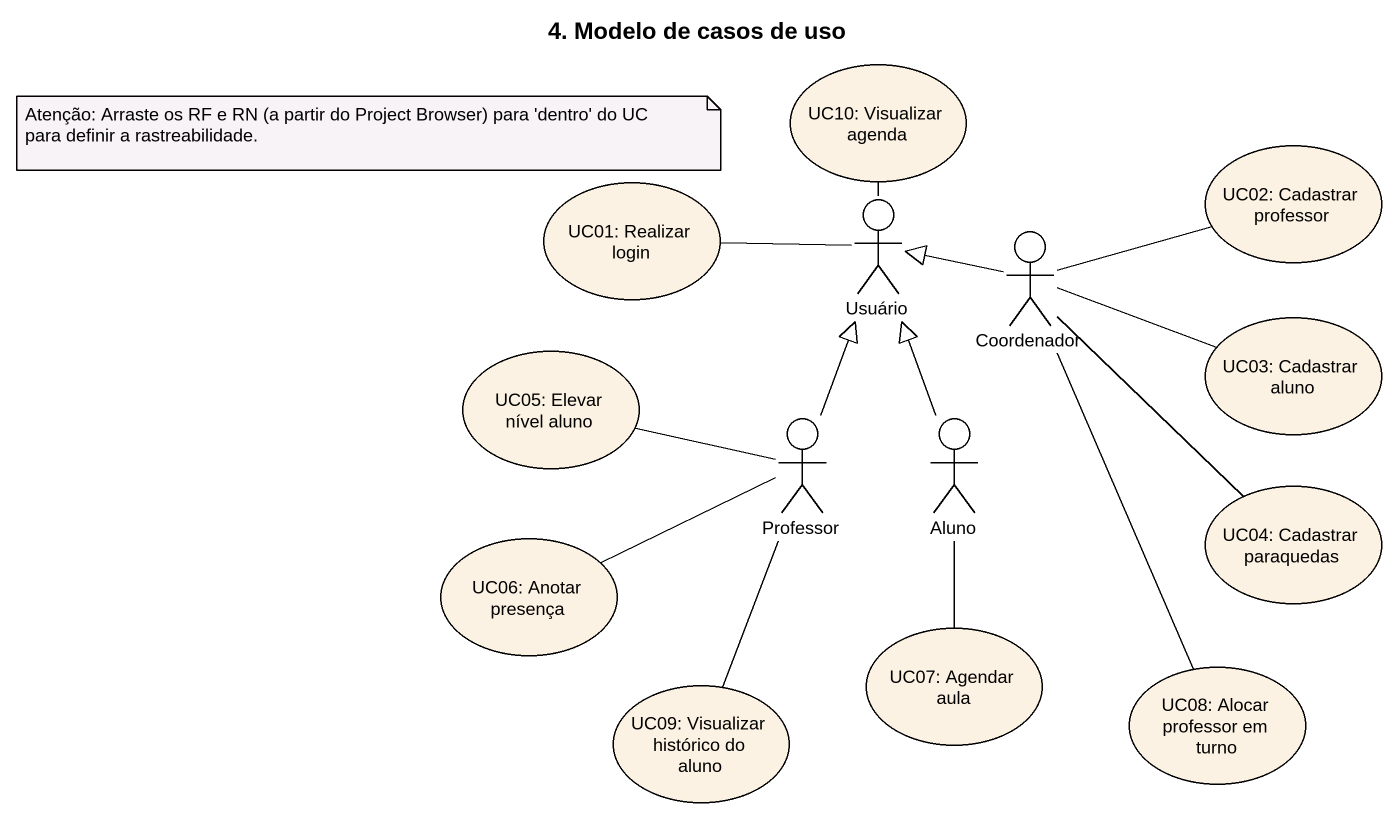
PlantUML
@startuml
title 4. Modelo de casos de uso
usecase "UC10: Visualizar agenda" as UC10_Visualizar_agenda
usecase "UC02: Cadastrar professor" as UC02_Cadastrar_professor
usecase "UC01: Realizar login" as UC01_Realizar_login
actor Usuário
actor Coordenador
usecase "UC05: Elevar nível aluno" as UC05_Elevar_nível_aluno
usecase "UC03: Cadastrar aluno" as UC03_Cadastrar_aluno
actor Professor
actor Aluno
usecase "UC04: Cadastrar paraquedas" as UC04_Cadastrar_paraquedas
usecase "UC06: Anotar presença" as UC06_Anotar_presença
usecase "UC09: Visualizar histórico do aluno" as UC09_Visualizar_histórico
usecase "UC07: Agendar aula" as UC07_Agendar_aula
usecase "UC08: Alocar professor em turno" as UC08_Alocar_professor_em
UC10_Visualizar_agenda -- Usuário
Usuário -left- UC01_Realizar_login
Coordenador -right- UC02_Cadastrar_professor
Coordenador -left-|> Usuário
Coordenador -right- UC03_Cadastrar_aluno
Coordenador -- UC04_Cadastrar_paraquedas
Coordenador -- UC08_Alocar_professor_em
Professor -up-|> Usuário
Professor -left- UC05_Elevar_nível_aluno
Professor -left- UC06_Anotar_presença
Professor -- UC09_Visualizar_histórico
Aluno -up-|> Usuário
Aluno -- UC07_Agendar_aula
note as N1
  Atenção: Arraste os RF e RN (a partir do Project Browser) para 'dentro' do UC para definir a rastreabilidade.
end note
@enduml
